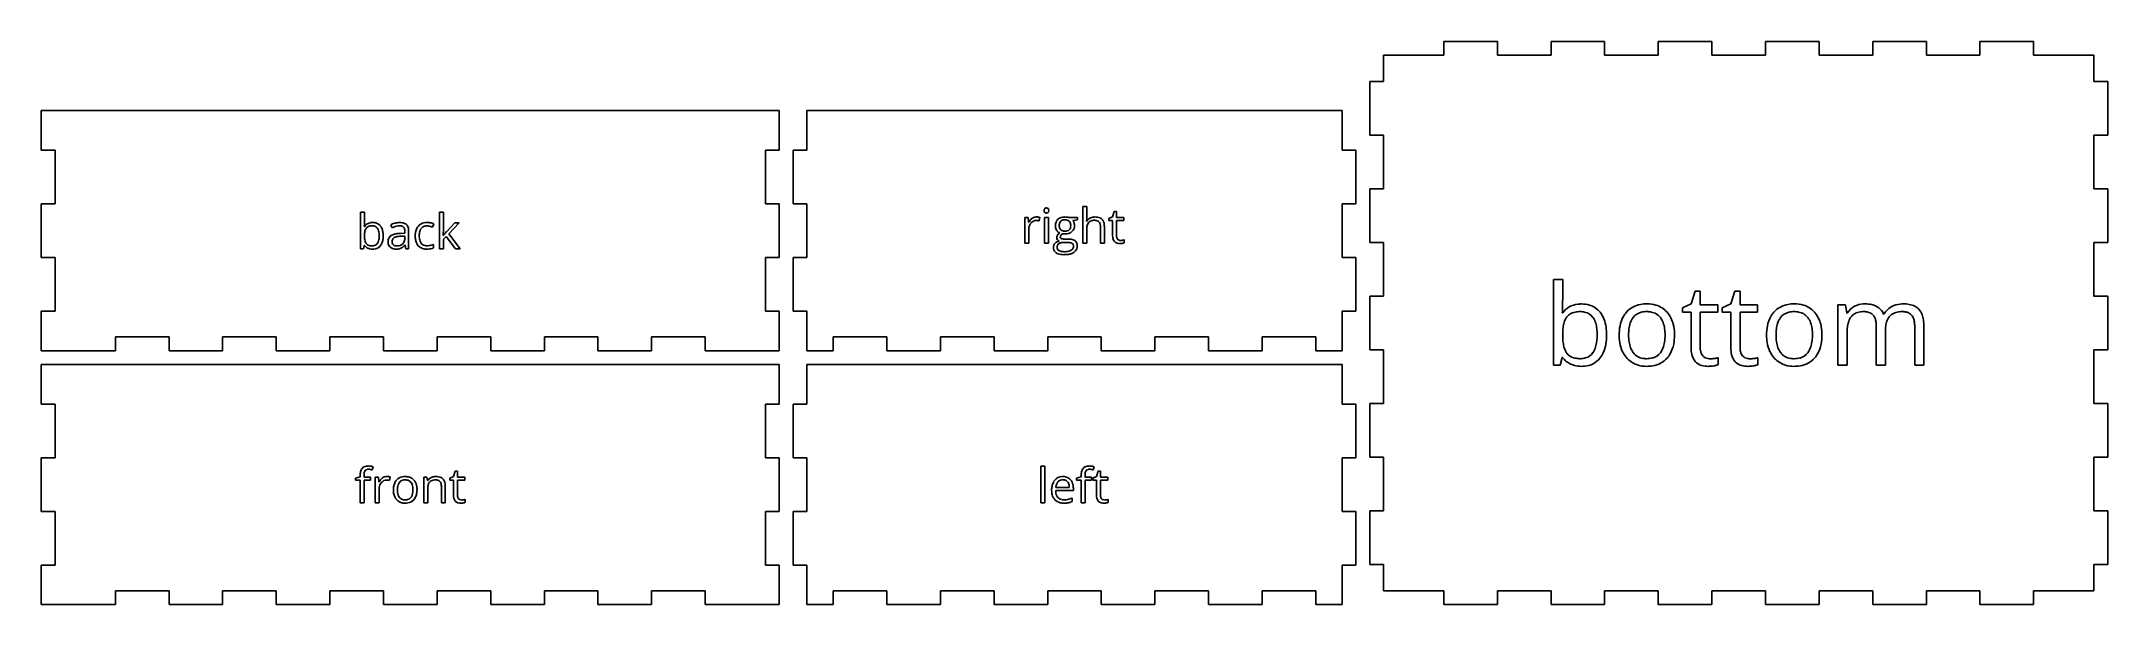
# Model space of a CAD drawing. Header units: millimetres. Extents: x 0 to 448, y 3 to 125.
import ezdxf

# ---------------------------------------------------------------- set-up
doc = ezdxf.new("R2010")
doc.units = ezdxf.units.MM

msp = doc.modelspace()

# ---------------------------------------------------------------- linework, layer by layer
at = {"layer": 'back_labelLayer'}
for p, q in [((69.22, 80.1), (69.22, 88)), ((69.22, 88), (70.06, 88)), ((70.06, 88), (70.06, 86.08)), ((76.06, 84.63), (75.8, 85.28)), ((85.09, 85.48), (84.83, 84.76)), ((86.33, 80.1), (86.33, 88)), ((86.33, 88), (87.16, 88)), ((87.16, 88), (87.16, 83.81)), ((87.83, 83.76), (89.62, 85.67)), ((90.62, 85.67), (88.37, 83.29)), ((89.62, 85.67), (90.62, 85.67)), ((70, 80.82), (69.82, 80.1)), ((70.06, 80.82), (70, 80.82)), ((70.02, 84.92), (70.06, 84.92)), ((77.87, 83.41), (78.82, 83.44)), ((78.8, 82.84), (77.95, 82.8)), ((78.8, 82.33), (78.8, 82.84)), ((78.85, 80.89), (78.81, 80.89)), ((78.82, 83.44), (78.82, 83.78)), ((79.01, 80.1), (78.85, 80.89)), ((79.64, 83.9), (79.64, 80.1)), ((85.01, 81.03), (85.01, 80.29)), ((87.12, 82.95), (87.16, 82.95)), ((87.79, 82.73), (87.16, 82.18)), ((87.16, 82.18), (87.16, 80.1)), ((89.76, 80.1), (87.79, 82.73)), ((88.37, 83.29), (90.78, 80.1)), ((69.82, 80.1), (69.22, 80.1)), ((79.64, 80.1), (79.01, 80.1)), ((87.16, 80.1), (86.33, 80.1)), ((90.78, 80.1), (89.76, 80.1))]:
    msp.add_line(p, q, dxfattribs=at)
for centre, radius, start, end in [((57.38, 85.9), 12.68, 355.7238, 358.1259), ((52.49, 86.07), 17.57, 358.1123, 0.0485), ((71.63, 83.83), 1.92, 95.1835, 145.1109), ((71.8, 82.88), 2.88, 89.8743, 96.8145), ((71.83, 83.18), 2.58, 74.2393, 90.5624), ((72, 83.81), 1.93, 38.5631, 74.067), ((77.65, 81.86), 3.89, 106.3569, 118.335), ((77.81, 81.35), 4.42, 104.5163, 106.549), ((77.69, 81.85), 3.9, 90.0714, 104.6521), ((77.7, 82.2), 3.56, 81.568, 90.3249), ((77.91, 83.54), 2.2, 68.2273, 81.7494), ((78.2, 84.25), 1.43, 47.8683, 68.2934), ((78.24, 84.34), 1.33, 19.2331, 46.6741), ((83.37, 83.55), 2.18, 101.4913, 138.3134), ((83.63, 82.46), 3.31, 89.5892, 102.1788), ((83.65, 81.96), 3.8, 77.7703, 89.9475), ((83.58, 81.57), 4.21, 74.6796, 77.9579), ((83.97, 82.97), 2.75, 70.0946, 74.7386), ((84.34, 83.99), 1.67, 63.5034, 70.1862), ((84.53, 84.38), 1.23, 62.9261, 63.1908), ((59.5, 85.76), 10.56, 355.4719, 355.6526), ((76.56, 82.89), 6.49, 177.6177, 180.0426), ((75.64, 82.87), 5.57, 179.7763, 185.7075), ((71.58, 81.9), 1.87, 215.585, 245.8362), ((74.6, 82.99), 4.54, 171.0667, 177.8457), ((73.44, 82.64), 3.36, 185.5925, 194.2051), ((72.73, 83.3), 2.64, 160.8926, 171.2334), ((72.03, 82.27), 1.91, 193.943, 208.0219), ((71.6, 83.69), 1.44, 143.3382, 161.256), ((71.46, 81.98), 1.27, 208.5537, 217.5606), ((71.33, 83.87), 1.12, 120.1403, 142.4249), ((71.41, 81.97), 1.22, 218.1691, 253.8047), ((71.49, 83.57), 1.47, 100.4469, 119.6701), ((71.64, 82.66), 1.96, 253.1382, 266.8483), ((71.67, 82.68), 2.37, 89.5731, 100.7325), ((71.71, 83.41), 2.71, 266.3777, 270.051), ((71.7, 83.1), 1.95, 78.6781, 90.3749), ((71.73, 82.38), 1.68, 269.3869, 285.8631), ((71.86, 83.8), 1.23, 35.5409, 79.8011), ((71.95, 82), 2, 274.064, 321.4081), ((71.85, 81.93), 1.21, 286.0163, 326.8497), ((71.73, 83.71), 1.4, 32.7032, 35.5245), ((71.25, 82.33), 1.94, 326.7105, 343.6662), ((71.35, 83.49), 1.83, 15.7779, 32.0151), ((70.12, 82.68), 3.11, 343.4171, 353.6369), ((70.14, 83.13), 3.09, 6.1649, 16.0397), ((68.27, 82.92), 4.98, 359.7681, 6.3096), ((68.42, 82.88), 4.83, 353.4935, 0.2206), ((71.57, 83.46), 2.48, 16.4709, 38.4075), ((71.66, 82.24), 2.37, 321.3161, 335.5436), ((70.9, 82.57), 3.19, 335.8306, 350.8255), ((70.3, 83.07), 3.81, 5.1338, 16.7973), ((69.18, 82.86), 4.94, 350.6563, 0.338), ((68.71, 82.9), 5.41, 359.8779, 5.4094), ((76.63, 81.7), 1.46, 115.4905, 182.3568), ((77.3, 81.62), 2.12, 179.5457, 192.6949), ((76.58, 81.45), 1.39, 192.0828, 227.4521), ((77.36, 80.36), 2.98, 101.3568, 117.0799), ((78.53, 79.56), 5.65, 112.2122, 115.9641), ((77.39, 81.63), 1.33, 171.2123, 180.2059), ((77.26, 81.62), 1.2, 179.5266, 192.7787), ((76.97, 81.72), 0.899, 120.9734, 172.418), ((76.86, 81.52), 0.785, 192.3265, 222.058), ((76.83, 81.5), 0.751, 222.5807, 229.2545), ((76.93, 81.63), 0.918, 229.7837, 254.2724), ((77.98, 80.96), 4.14, 103.6227, 112.432), ((77.18, 81.39), 1.29, 113.5886, 121.6805), ((77.5, 80.64), 2.1, 102.7995, 113.2433), ((77.07, 82.09), 1.39, 253.9397, 266.4533), ((77.95, 77.62), 5.79, 92.4696, 101.7065), ((77.11, 82.59), 1.9, 266.0783, 270.059), ((77.66, 82.32), 2.74, 90.4485, 103.7666), ((77.87, 79.03), 3.76, 96.3546, 102.9953), ((77.13, 83.02), 2.32, 269.5792, 282.0414), ((78.15, 76.62), 6.19, 91.8564, 96.4478), ((77.3, 82.26), 1.55, 281.7121, 306.4594), ((77.64, 82.98), 2.08, 83.6507, 90.1754), ((78.12, 75.18), 8.23, 91.7165, 92.9096), ((77.73, 83.68), 1.38, 70.5717, 83.9928), ((77.91, 84.17), 0.856, 42.7296, 71.038), ((77.37, 82.14), 1.41, 306.9882, 313.856), ((77.36, 82.14), 1.41, 314.1892, 347.427), ((76.06, 83.06), 3.49, 314.7445, 321.7072), ((77.83, 84.13), 0.941, 20.4094, 41.4479), ((77.31, 83.93), 1.5, 7.8272, 20.6042), ((76.66, 82.32), 2.14, 346.9178, 0.2825), ((76.4, 83.79), 2.42, 359.6934, 8.0036), ((76.13, 82.33), 2.67, 359.8171, 0.0001), ((77.47, 84.06), 2.16, 6.3379, 19.6816), ((76.32, 83.91), 3.32, 359.8027, 6.6584), ((85.72, 82.88), 4.65, 169.8978, 180.3689), ((86.16, 82.84), 5.1, 179.9388, 183.9815), ((84.79, 82.72), 3.72, 183.5914, 196.354), ((84.1, 83.18), 3, 153.0875, 170.1051), ((83.57, 82.35), 2.44, 196.0167, 221.1349), ((83.48, 83.47), 2.32, 138.655, 152.6853), ((83.32, 82.17), 2.14, 221.7976, 256.8021), ((86.6, 82.87), 4.66, 174.5309, 180.155), ((86.02, 82.84), 4.08, 179.7041, 188.0744), ((84.78, 83.07), 2.83, 160.1418, 175.1368), ((84.55, 82.62), 2.6, 187.9315, 200.3886), ((83.46, 83.59), 1.41, 114.4266, 161.6633), ((83.76, 82.33), 1.75, 200.4183, 216.6393), ((83.42, 82.09), 1.34, 216.9695, 261.3103), ((83.59, 83.15), 1.87, 88.7194, 112.5668), ((83.57, 82.77), 2.04, 260.1359, 270.2693), ((83.56, 84.26), 3.53, 270.2658, 286.2891), ((83.64, 83.15), 1.87, 87.675, 89.9747), ((83.61, 82.61), 2.42, 81.691, 87.5079), ((83.45, 81.55), 3.48, 77.2999, 81.7346), ((83.25, 80.58), 4.48, 74.7802, 77.4497), ((83.44, 81.28), 3.75, 68.3294, 74.8832), ((83.35, 85.06), 4.36, 286.0461, 292.3654), ((59.76, 84.87), 27.43, 356.033, 356.6443), ((51.41, 85.43), 35.8, 356.0213, 356.0551), ((70.63, 84.23), 16.54, 356.6325, 357.491), ((77.17, 83.94), 9.99, 357.5042, 358.3306), ((81.54, 83.82), 5.62, 358.274, 359.8927), ((91.23, 80.07), 4.99, 142.3233, 144.7076), ((93.89, 78.02), 8.35, 140.4331, 142.3366), ((97.35, 75.17), 12.83, 139.2799, 140.4703), ((101.36, 71.72), 18.11, 138.3417, 139.2878), ((71.72, 82.23), 2.22, 245.9802, 255.5456), ((71.79, 82.56), 2.56, 255.7755, 270.3186), ((71.81, 82.86), 2.86, 269.9226, 275.5481), ((76.62, 81.5), 1.45, 227.769, 237.805), ((76.74, 81.73), 1.71, 238.3273, 258.9184), ((76.92, 82.59), 2.59, 258.672, 270.4047), ((76.95, 83.79), 3.79, 269.9539, 273.1491), ((77.01, 82.87), 2.87, 272.9336, 281.4139), ((77.19, 81.96), 1.94, 281.2979, 293.7314), ((77.33, 81.6), 1.55, 294.3933, 304.7371), ((76.92, 82.19), 2.27, 304.8485, 314.853), ((83.57, 83.15), 3.15, 256.4244, 270.489), ((83.6, 84.62), 4.62, 269.9655, 272.8643), ((83.67, 83.54), 3.54, 272.5981, 282.1878), ((83.92, 82.43), 2.4, 282.0344, 296.9455)]:
    msp.add_arc(centre, radius, start, end, dxfattribs=at)
at = {"layer": 'back_outsideCutPath'}
for p, q in [((0, 110), (0, 101.44)), ((160, 110), (0, 110)), ((160, 101.44), (160, 110)), ((0, 101.44), (3, 101.44)), ((3, 101.44), (3, 89.81)), ((157, 89.81), (157, 101.44)), ((157, 101.44), (160, 101.44)), ((3, 89.81), (0, 89.81)), ((0, 89.81), (0, 78.19)), ((160, 89.81), (157, 89.81)), ((160, 78.19), (160, 89.81)), ((0, 78.19), (3, 78.19)), ((3, 78.19), (3, 66.56)), ((157, 66.56), (157, 78.19)), ((157, 78.19), (160, 78.19)), ((3, 66.56), (0, 66.56)), ((0, 66.56), (0, 58)), ((160, 66.56), (157, 66.56)), ((160, 58), (160, 66.56)), ((16.06, 58), (16.06, 61)), ((16.06, 61), (27.69, 61)), ((27.69, 61), (27.69, 58)), ((39.31, 58), (39.31, 61)), ((39.31, 61), (50.94, 61)), ((50.94, 61), (50.94, 58)), ((62.56, 58), (62.56, 61)), ((62.56, 61), (74.19, 61)), ((74.19, 61), (74.19, 58)), ((85.81, 58), (85.81, 61)), ((85.81, 61), (97.44, 61)), ((97.44, 61), (97.44, 58)), ((109.06, 58), (109.06, 61)), ((109.06, 61), (120.69, 61)), ((120.69, 61), (120.69, 58)), ((132.31, 58), (132.31, 61)), ((132.31, 61), (143.94, 61)), ((143.94, 61), (143.94, 58)), ((0, 58), (16.06, 58)), ((27.69, 58), (39.31, 58)), ((50.94, 58), (62.56, 58)), ((74.19, 58), (85.81, 58)), ((97.44, 58), (109.06, 58)), ((120.69, 58), (132.31, 58)), ((143.94, 58), (155.56, 58)), ((155.56, 58), (160, 58))]:
    msp.add_line(p, q, dxfattribs=at)
at = {"layer": 'bottom_labelLayer'}
for p, q in [((327.86, 54.85), (327.86, 73.39)), ((327.86, 73.39), (329.84, 73.39)), ((329.84, 73.39), (329.84, 68.89)), ((355.82, 67.32), (357.69, 68.15)), ((355.82, 66.37), (355.82, 67.32)), ((357.69, 68.15), (358.53, 70.93)), ((358.53, 70.93), (359.67, 70.93)), ((359.67, 70.93), (359.67, 67.91)), ((359.67, 67.91), (363.46, 67.91)), ((363.46, 67.91), (363.46, 66.37)), ((364.44, 67.32), (366.31, 68.15)), ((364.44, 66.37), (364.44, 67.32)), ((366.31, 68.15), (367.14, 70.93)), ((367.14, 70.93), (368.29, 70.93)), ((368.29, 70.93), (368.29, 67.91)), ((368.29, 67.91), (372.07, 67.91)), ((372.07, 67.91), (372.07, 66.37)), ((389.52, 54.85), (389.52, 67.91)), ((389.52, 67.91), (391.13, 67.91)), ((391.13, 67.91), (391.45, 66.12)), ((329.74, 66.17), (329.84, 66.17)), ((357.69, 66.37), (355.82, 66.37)), ((357.69, 58.6), (357.69, 66.37)), ((363.46, 66.37), (359.67, 66.37)), ((359.67, 66.37), (359.67, 58.69)), ((366.31, 66.37), (364.44, 66.37)), ((366.31, 58.6), (366.31, 66.37)), ((372.07, 66.37), (368.29, 66.37)), ((368.29, 66.37), (368.29, 58.69)), ((391.45, 66.12), (391.54, 66.12)), ((397.83, 54.85), (397.83, 63.35)), ((399.41, 65.93), (399.5, 65.93)), ((406.16, 54.85), (406.16, 63.35)), ((408.14, 63.37), (408.14, 54.85)), ((391.49, 61.7), (391.49, 54.85)), ((399.81, 62.14), (399.81, 54.85)), ((329.28, 54.85), (327.86, 54.85)), ((329.7, 56.53), (329.28, 54.85)), ((329.84, 56.53), (329.7, 56.53)), ((363.56, 56.48), (363.56, 54.97)), ((372.17, 56.48), (372.17, 54.97)), ((391.49, 54.85), (389.52, 54.85)), ((399.81, 54.85), (397.83, 54.85)), ((408.14, 54.85), (406.16, 54.85))]:
    msp.add_line(p, q, dxfattribs=at)
for centre, radius, start, end in [((300.08, 68.46), 29.75, 355.7239, 358.1259), ((288.6, 68.85), 41.23, 358.1123, 0.0484), ((333.53, 63.6), 4.5, 95.1835, 145.1109), ((333.92, 61.37), 6.75, 89.8743, 96.8145), ((334, 62.08), 6.04, 74.2393, 90.5624), ((334.4, 63.54), 4.52, 38.5631, 74.067), ((347.57, 62.86), 5.23, 99.1759, 137.9833), ((348.08, 60.47), 7.68, 89.7326, 100.076), ((348.18, 61.5), 6.65, 73.5223, 90.5692), ((348.57, 62.92), 5.18, 41.1446, 73.2134), ((379.54, 62.86), 5.23, 99.1759, 137.9833), ((380.04, 60.47), 7.68, 89.7326, 100.076), ((380.15, 61.5), 6.65, 73.5223, 90.5692), ((380.54, 62.92), 5.18, 41.1446, 73.2134), ((394.89, 64.15), 3.89, 117.121, 149.5424), ((395.29, 63.45), 4.7, 93.8343, 117.5072), ((395.4, 62.48), 5.67, 89.9662, 94.2831), ((395.46, 61.67), 6.48, 77.5572, 90.5513), ((396.07, 64.26), 3.82, 52.7027, 78.0054), ((396.28, 64.65), 3.38, 22.2098, 51.4971), ((403.08, 63.88), 4.13, 119.4042, 150.1829), ((403.54, 63.18), 4.96, 118.2582, 120.0631), ((403.54, 63.13), 5.01, 95.8635, 117.9693), ((403.71, 61.9), 6.24, 89.9197, 96.2618), ((403.76, 61.27), 6.87, 79.9361, 90.3804), ((404.22, 63.75), 4.35, 62.9723, 80.1665), ((404.7, 64.74), 3.26, 44.229, 62.6229), ((305.1, 68.12), 24.73, 355.4717, 355.6527), ((340.49, 61.64), 10.65, 171.0668, 177.8457), ((336.09, 62.35), 6.19, 160.8926, 171.2334), ((333.45, 63.28), 3.39, 143.3383, 161.256), ((332.82, 63.7), 2.63, 120.1403, 142.4249), ((333.2, 62.99), 3.44, 100.4469, 119.6701), ((333.61, 60.91), 5.56, 89.5731, 100.7324), ((333.68, 61.89), 4.57, 78.6781, 90.3749), ((334.07, 63.54), 2.88, 35.5408, 79.8011), ((333.75, 63.31), 3.28, 32.7035, 35.5241), ((332.86, 62.8), 4.3, 15.7779, 32.0151), ((330.03, 61.97), 7.25, 6.1649, 16.0396), ((325.62, 61.46), 11.68, 359.7681, 6.3095), ((333.37, 62.74), 5.83, 16.4709, 38.4075), ((330.4, 61.82), 8.93, 5.1338, 16.7973), ((352.36, 61.46), 10.27, 169.2443, 180.3881), ((348.87, 62.15), 6.71, 150.7111, 169.4696), ((347.76, 62.72), 5.46, 138.1759, 150.2287), ((350.81, 61.92), 6.64, 162.0653, 173.1675), ((348.39, 62.73), 4.09, 142.9026, 162.375), ((347.62, 63.27), 3.15, 103.4685, 142.3119), ((348.01, 61.76), 4.71, 89.4806, 103.8805), ((348.08, 61.48), 4.99, 79.3454, 90.3175), ((348.46, 63.17), 3.25, 37.9578, 80.4006), ((347.79, 62.7), 4.07, 20.0257, 37.4351), ((345.78, 61.96), 6.22, 7.744, 20.069), ((342.17, 61.44), 9.87, 359.7076, 7.8973), ((347.83, 62.28), 6.16, 13.5014, 41.0703), ((344.95, 61.53), 9.13, 1.1277, 13.88), ((384.32, 61.46), 10.27, 169.2443, 180.3881), ((380.83, 62.15), 6.71, 150.7111, 169.4696), ((379.72, 62.72), 5.46, 138.1759, 150.2287), ((382.77, 61.92), 6.64, 162.0653, 173.1675), ((380.35, 62.73), 4.09, 142.9026, 162.375), ((379.58, 63.27), 3.15, 103.4685, 142.3119), ((379.98, 61.76), 4.71, 89.4806, 103.8805), ((380.05, 61.48), 4.99, 79.3454, 90.3175), ((380.43, 63.17), 3.25, 37.9578, 80.4006), ((379.76, 62.7), 4.07, 20.0257, 37.4351), ((377.75, 61.96), 6.22, 7.744, 20.069), ((374.13, 61.44), 9.87, 359.7076, 7.8973), ((379.79, 62.28), 6.16, 13.5014, 41.0703), ((376.92, 61.53), 9.13, 1.1277, 13.88), ((401.44, 61.88), 9.94, 171.3042, 178.3502), ((397.43, 62.51), 5.88, 161.0235, 171.4469), ((395.01, 63.36), 3.32, 143.077, 161.3914), ((394.41, 63.77), 2.59, 123.7021, 142.3022), ((394.67, 63.32), 3.11, 101.1546, 123.0656), ((395.04, 61.55), 4.91, 89.5573, 101.4832), ((395.09, 61.84), 4.63, 85.5238, 90.0794), ((395.22, 63.18), 3.28, 72.3601, 85.9562), ((395.6, 64.32), 2.07, 41.0611, 72.8994), ((395.34, 64.15), 2.39, 20.7071, 40.0217), ((394.15, 63.69), 3.66, 7.9865, 20.7949), ((392, 63.38), 5.83, 359.6948, 8.1471), ((408.51, 62.19), 8.7, 172.3777, 180.183), ((405.21, 62.65), 5.36, 160.8732, 172.5273), ((403.23, 63.35), 3.27, 140.9765, 161.1699), ((402.71, 63.73), 2.62, 122.3597, 140.2884), ((403, 63.21), 3.21, 101.0032, 121.784), ((403.38, 61.38), 5.09, 89.5621, 101.2962), ((403.43, 61.88), 4.59, 85.8144, 90.0686), ((403.55, 63.18), 3.28, 72.6396, 86.2568), ((403.92, 64.32), 2.08, 41.0408, 73.1793), ((403.66, 64.15), 2.39, 20.7071, 40.0217), ((402.48, 63.69), 3.66, 7.9865, 20.7949), ((400.33, 63.38), 5.83, 359.6948, 8.1471), ((404.56, 64.67), 3.41, 19.5612, 43.3161), ((402.49, 63.9), 5.62, 7.5042, 19.9645), ((399.07, 63.41), 9.07, 359.7107, 7.6907), ((345.08, 61.4), 15.24, 177.6177, 180.0425), ((342.92, 61.34), 13.08, 179.7763, 185.7075), ((337.76, 60.81), 7.89, 185.5925, 194.2051), ((334.46, 59.95), 4.48, 193.943, 208.0218), ((332.62, 60.09), 4.54, 326.7105, 343.6662), ((329.97, 60.9), 7.31, 343.4171, 353.6369), ((325.98, 61.37), 11.33, 353.4935, 0.2205), ((331.81, 60.64), 7.5, 335.8306, 350.8255), ((327.76, 61.32), 11.6, 350.6563, 0.338), ((326.66, 61.42), 12.69, 359.8779, 5.4094), ((351.98, 61.35), 9.89, 179.7745, 189.0933), ((349.44, 60.92), 7.32, 188.9102, 205.3171), ((354.59, 61.44), 10.45, 173.0086, 180.2464), ((354.15, 61.34), 10.02, 179.706, 187.9161), ((350.48, 60.81), 6.3, 187.7639, 200.0977), ((348.45, 60.07), 4.15, 200.0846, 216.9132), ((347.64, 60.13), 4.25, 323.0089, 342.639), ((345.21, 60.92), 6.8, 342.3616, 353.7538), ((341.62, 61.35), 10.42, 353.5363, 0.2014), ((347.31, 60.64), 6.71, 330.2507, 349.4117), ((343.87, 61.32), 10.22, 349.1762, 0.3863), ((342.48, 61.39), 11.61, 359.9919, 1.542), ((363.91, 58.53), 6.22, 179.3551, 192.8478), ((363.65, 58.66), 3.98, 179.6417, 189.7506), ((372.52, 58.53), 6.22, 179.3551, 192.8478), ((372.27, 58.66), 3.98, 179.6417, 189.7506), ((383.95, 61.35), 9.89, 179.7745, 189.0933), ((381.4, 60.92), 7.32, 188.9102, 205.3171), ((386.55, 61.44), 10.45, 173.0086, 180.2464), ((386.12, 61.34), 10.02, 179.706, 187.9161), ((382.44, 60.81), 6.3, 187.7639, 200.0977), ((380.42, 60.07), 4.15, 200.0846, 216.9132), ((379.6, 60.13), 4.25, 323.0089, 342.639), ((377.17, 60.92), 6.8, 342.3616, 353.7538), ((373.58, 61.35), 10.42, 353.5363, 0.2014), ((379.27, 60.64), 6.71, 330.2507, 349.4117), ((375.83, 61.32), 10.22, 349.1762, 0.3863), ((374.44, 61.39), 11.61, 359.9919, 1.542), ((405.26, 61.71), 13.77, 178.0976, 180.0253), ((410.76, 62.14), 10.95, 179.8944, 180.0006), ((333.4, 59.08), 4.38, 215.585, 245.8362), ((333.12, 59.27), 2.98, 208.5537, 217.5605), ((333.01, 59.23), 2.87, 218.169, 253.8047), ((333.73, 59.85), 5.22, 245.9801, 255.5456), ((333.54, 60.87), 4.59, 253.1382, 266.8483), ((333.9, 60.61), 6, 255.7756, 270.3185), ((333.69, 62.63), 6.36, 266.3776, 270.0511), ((333.74, 60.21), 3.94, 269.3869, 285.8631), ((333.95, 61.32), 6.71, 269.9226, 275.5482), ((334.26, 59.31), 4.68, 274.064, 321.4081), ((334.03, 59.15), 2.84, 286.0163, 326.8497), ((333.58, 59.87), 5.56, 321.3161, 335.5436), ((348.69, 60.61), 6.5, 205.656, 208.4462), ((347.71, 60.01), 5.35, 207.7947, 238.6758), ((347.77, 60.15), 5.51, 238.8115, 253.2428), ((347.72, 59.54), 3.24, 217.301, 261.7099), ((347.99, 60.96), 6.35, 253.5437, 270.4182), ((348.06, 61.18), 4.91, 260.5033, 270.2477), ((348.07, 62.29), 7.68, 269.7503, 279.8033), ((348.12, 60.86), 4.59, 269.4482, 284.7256), ((348.49, 59.51), 3.2, 284.5662, 322.6334), ((348.56, 59.93), 5.27, 278.8959, 317.9979), ((348.37, 60.09), 5.52, 318.144, 329.7566), ((360.79, 57.69), 2.99, 190.3818, 253.8772), ((362.25, 58.41), 2.55, 189.5479, 205.7874), ((361.67, 58.14), 1.92, 206.1295, 221.4084), ((361.4, 59.78), 5.17, 253.7848, 270.8853), ((361.61, 58.1), 1.84, 221.5949, 262.3505), ((361.76, 58.89), 2.64, 261.3266, 270.1913), ((361.48, 59.68), 5.07, 270.003, 270.7607), ((361.45, 60.78), 6.16, 270.8932, 275.5484), ((361.78, 62.74), 6.5, 269.8804, 278.3028), ((361.22, 63.17), 8.57, 275.526, 279.2939), ((361.43, 62.01), 7.4, 279.1863, 280.1144), ((361.84, 62.24), 5.99, 278.4156, 279.0079), ((361.76, 60.22), 5.57, 280.007, 283.3735), ((361.12, 66.89), 10.7, 278.9589, 280.5105), ((362.26, 58.15), 3.44, 283.307, 288.1198), ((361.81, 63.16), 6.91, 280.4847, 282.6268), ((362.42, 60.46), 4.13, 282.5876, 285.5795), ((362.72, 56.73), 1.95, 287.9888, 295.3048), ((362.72, 59.33), 2.97, 285.7241, 286.2563), ((369.41, 57.69), 2.99, 190.3818, 253.8772), ((370.86, 58.41), 2.55, 189.5479, 205.7874), ((370.28, 58.14), 1.92, 206.1295, 221.4084), ((370.02, 59.78), 5.17, 253.7848, 270.8853), ((370.22, 58.1), 1.84, 221.5949, 262.3505), ((370.37, 58.89), 2.64, 261.3266, 270.1913), ((370.1, 59.68), 5.07, 270.003, 270.7607), ((370.07, 60.78), 6.16, 270.8932, 275.5484), ((370.4, 62.74), 6.5, 269.8804, 278.3028), ((369.84, 63.17), 8.57, 275.526, 279.2939), ((370.04, 62.01), 7.4, 279.1863, 280.1144), ((370.46, 62.24), 5.99, 278.4156, 279.0079), ((370.37, 60.22), 5.57, 280.007, 283.3735), ((369.73, 66.89), 10.7, 278.9589, 280.5105), ((370.87, 58.15), 3.44, 283.307, 288.1198), ((370.42, 63.16), 6.91, 280.4847, 282.6268), ((371.03, 60.46), 4.13, 282.5876, 285.5795), ((371.34, 56.73), 1.95, 287.9888, 295.3048), ((371.34, 59.33), 2.97, 285.7241, 286.2563), ((380.65, 60.61), 6.5, 205.656, 208.4462), ((379.67, 60.01), 5.35, 207.7947, 238.6758), ((379.74, 60.15), 5.51, 238.8115, 253.2428), ((379.68, 59.54), 3.24, 217.301, 261.7099), ((379.95, 60.96), 6.35, 253.5437, 270.4182), ((380.02, 61.18), 4.91, 260.5033, 270.2477), ((380.03, 62.29), 7.68, 269.7503, 279.8033), ((380.09, 60.86), 4.59, 269.4482, 284.7256), ((380.45, 59.51), 3.2, 284.5662, 322.6334), ((380.52, 59.93), 5.27, 278.8959, 317.9979), ((380.33, 60.09), 5.52, 318.144, 329.7566)]:
    msp.add_arc(centre, radius, start, end, dxfattribs=at)
at = {"layer": 'bottom_outsideCutPath'}
for p, q in [((291, 122), (291, 116.31)), ((292.44, 122), (291, 122)), ((304.06, 122), (292.44, 122)), ((315.69, 125), (304.06, 125)), ((304.06, 125), (304.06, 122)), ((315.69, 122), (315.69, 125)), ((327.31, 122), (315.69, 122)), ((338.94, 125), (327.31, 125)), ((327.31, 125), (327.31, 122)), ((338.94, 122), (338.94, 125)), ((350.56, 122), (338.94, 122)), ((362.19, 125), (350.56, 125)), ((350.56, 125), (350.56, 122)), ((362.19, 122), (362.19, 125)), ((373.81, 122), (362.19, 122)), ((385.44, 125), (373.81, 125)), ((373.81, 125), (373.81, 122)), ((385.44, 122), (385.44, 125)), ((397.06, 122), (385.44, 122)), ((408.69, 125), (397.06, 125)), ((397.06, 125), (397.06, 122)), ((408.69, 122), (408.69, 125)), ((420.31, 122), (408.69, 122)), ((431.94, 125), (420.31, 125)), ((420.31, 125), (420.31, 122)), ((431.94, 122), (431.94, 125)), ((445, 122), (431.94, 122)), ((445, 116.31), (445, 122)), ((291, 116.31), (288, 116.31)), ((288, 116.31), (288, 104.69)), ((448, 116.31), (445, 116.31)), ((448, 104.69), (448, 116.31)), ((288, 104.69), (291, 104.69)), ((291, 104.69), (291, 93.06)), ((445, 93.06), (445, 104.69)), ((445, 104.69), (448, 104.69)), ((291, 93.06), (288, 93.06)), ((288, 93.06), (288, 81.44)), ((448, 93.06), (445, 93.06)), ((448, 81.44), (448, 93.06)), ((288, 81.44), (291, 81.44)), ((291, 81.44), (291, 69.81)), ((445, 69.81), (445, 81.44)), ((445, 81.44), (448, 81.44)), ((291, 69.81), (288, 69.81)), ((288, 69.81), (288, 58.19)), ((448, 69.81), (445, 69.81)), ((448, 58.19), (448, 69.81)), ((288, 58.19), (291, 58.19)), ((291, 58.19), (291, 46.56)), ((445, 46.56), (445, 58.19)), ((445, 58.19), (448, 58.19)), ((291, 46.56), (288, 46.56)), ((288, 46.56), (288, 34.94)), ((448, 46.56), (445, 46.56)), ((448, 34.94), (448, 46.56)), ((288, 34.94), (291, 34.94)), ((291, 34.94), (291, 23.31)), ((445, 23.31), (445, 34.94)), ((445, 34.94), (448, 34.94)), ((291, 23.31), (288, 23.31)), ((288, 23.31), (288, 11.69)), ((448, 23.31), (445, 23.31)), ((448, 11.69), (448, 23.31)), ((288, 11.69), (291, 11.69)), ((291, 11.69), (291, 6)), ((445, 6), (445, 11.69)), ((445, 11.69), (448, 11.69)), ((291, 6), (304.06, 6)), ((304.06, 6), (304.06, 3)), ((315.69, 3), (315.69, 6)), ((315.69, 6), (327.31, 6)), ((327.31, 6), (327.31, 3)), ((338.94, 3), (338.94, 6)), ((338.94, 6), (350.56, 6)), ((350.56, 6), (350.56, 3)), ((362.19, 3), (362.19, 6)), ((362.19, 6), (373.81, 6)), ((373.81, 6), (373.81, 3)), ((385.44, 3), (385.44, 6)), ((385.44, 6), (397.06, 6)), ((397.06, 6), (397.06, 3)), ((408.69, 3), (408.69, 6)), ((408.69, 6), (420.31, 6)), ((420.31, 6), (420.31, 3)), ((431.94, 3), (431.94, 6)), ((431.94, 6), (443.56, 6)), ((443.56, 6), (445, 6)), ((304.06, 3), (315.69, 3)), ((327.31, 3), (338.94, 3)), ((350.56, 3), (362.19, 3)), ((373.81, 3), (385.44, 3)), ((397.06, 3), (408.69, 3)), ((420.31, 3), (431.94, 3))]:
    msp.add_line(p, q, dxfattribs=at)
at = {"layer": 'front_labelLayer'}
for p, q in [((71.95, 32.85), (71.74, 32.18)), ((89.37, 30.74), (89.73, 31.93)), ((89.73, 31.93), (90.21, 31.93)), ((90.21, 31.93), (90.21, 30.64)), ((68.13, 30.36), (69.13, 30.67)), ((68.13, 29.98), (68.13, 30.36)), ((69.13, 29.98), (68.13, 29.98)), ((69.13, 30.67), (69.13, 30.98)), ((69.13, 25.07), (69.13, 29.98)), ((69.97, 31), (69.97, 30.64)), ((69.97, 30.64), (71.38, 30.64)), ((71.38, 29.98), (69.97, 29.98)), ((69.97, 29.98), (69.97, 25.07)), ((71.38, 30.64), (71.38, 29.98)), ((72.4, 25.07), (72.4, 30.64)), ((72.4, 30.64), (73.1, 30.64)), ((73.1, 30.64), (73.19, 29.61)), ((73.19, 29.61), (73.23, 29.61)), ((73.24, 28.06), (73.24, 25.07)), ((75.6, 30.68), (75.49, 29.9)), ((82.93, 25.07), (82.93, 30.64)), ((82.93, 30.64), (83.61, 30.64)), ((83.61, 30.64), (83.75, 29.88)), ((83.75, 29.88), (83.79, 29.88)), ((83.77, 27.99), (83.77, 25.07)), ((86.74, 25.07), (86.74, 28.67)), ((87.58, 28.7), (87.58, 25.07)), ((88.57, 30.39), (89.37, 30.74)), ((88.57, 29.98), (88.57, 30.39)), ((89.37, 29.98), (88.57, 29.98)), ((89.37, 26.67), (89.37, 29.98)), ((90.21, 30.64), (91.83, 30.64)), ((91.83, 29.98), (90.21, 29.98)), ((90.21, 29.98), (90.21, 26.71)), ((91.83, 30.64), (91.83, 29.98)), ((69.97, 25.07), (69.13, 25.07)), ((73.24, 25.07), (72.4, 25.07)), ((83.77, 25.07), (82.93, 25.07)), ((87.58, 25.07), (86.74, 25.07)), ((91.87, 25.77), (91.87, 25.12))]:
    msp.add_line(p, q, dxfattribs=at)
for centre, radius, start, end in [((72.54, 31.02), 3.42, 167.5776, 180.6587), ((70.93, 31.39), 1.77, 141.7434, 168.2322), ((70.67, 31.53), 1.48, 98.2552, 139.6203), ((72.86, 31.05), 2.89, 171.6528, 178.4383), ((71.7, 31.22), 1.72, 161.8437, 171.7847), ((71, 31.46), 0.975, 145.0689, 162.1801), ((70.79, 31.59), 0.73, 102.7677, 144.338), ((70.9, 30.47), 2.56, 89.6697, 99.9314), ((70.89, 31.2), 1.14, 89.4859, 103.4197), ((70.9, 30.52), 1.81, 83.0761, 89.7926), ((70.9, 30.32), 2.71, 81.5641, 89.7018), ((70.79, 29.63), 2.71, 76.5184, 83.0217), ((70.71, 28.98), 4.06, 75.974, 81.6565), ((70.47, 28.28), 4.09, 71.9613, 76.5918), ((70.39, 27.63), 5.46, 73.2964, 76.0946), ((73.95, 31), 3.98, 178.1974, 180.0231), ((75.71, 28.21), 2.85, 139.4139, 150.6033), ((75.8, 28.06), 2.56, 173.6908, 180.0882), ((75.18, 28.16), 1.92, 138.9576, 174.5422), ((75.2, 28.65), 2.17, 124.2321, 139.4161), ((75.23, 28.11), 2, 135.621, 138.8376), ((74.87, 28.51), 1.46, 89.6335, 137.0881), ((74.93, 29.06), 1.68, 89.6797, 124.4406), ((74.88, 28), 1.98, 87.3435, 89.9661), ((74.95, 26.87), 3.87, 84.9923, 90.1281), ((74.84, 27.39), 2.59, 81.5885, 87.1916), ((74.68, 26.27), 3.72, 77.4454, 81.636), ((75.04, 27.91), 2.82, 78.4892, 85.0266), ((80.71, 27.89), 4.38, 169.2443, 180.3881), ((80.55, 27.84), 4.22, 179.7745, 189.0933), ((79.47, 27.66), 3.12, 188.9103, 205.3171), ((79.23, 28.18), 2.86, 150.7111, 169.4696), ((78.75, 28.43), 2.33, 138.1759, 150.2288), ((78.67, 28.49), 2.23, 99.1759, 137.9833), ((81.66, 27.88), 4.45, 173.0086, 180.2464), ((81.48, 27.84), 4.27, 179.706, 187.9161), ((80.05, 28.08), 2.83, 162.0653, 173.1675), ((79.91, 27.61), 2.69, 187.7639, 200.0977), ((79.02, 28.43), 1.74, 142.9026, 162.375), ((78.69, 28.66), 1.34, 103.4685, 142.3119), ((78.89, 27.47), 3.27, 89.7327, 100.076), ((78.86, 28.02), 2.01, 89.4806, 103.8805), ((78.89, 27.9), 2.13, 79.3454, 90.3175), ((78.93, 27.91), 2.83, 73.5223, 90.5692), ((79.05, 28.62), 1.39, 37.9578, 80.4006), ((79.1, 28.51), 2.21, 41.1446, 73.2134), ((78.77, 28.42), 1.74, 20.0257, 37.435), ((77.91, 28.1), 2.65, 7.744, 20.069), ((77.67, 27.66), 2.9, 342.3616, 353.7538), ((76.37, 27.88), 4.21, 359.7075, 7.8973), ((76.14, 27.84), 4.44, 353.5363, 0.2014), ((78.78, 28.24), 2.62, 13.5014, 41.0703), ((78.56, 27.54), 2.86, 330.2507, 349.4117), ((77.56, 27.92), 3.89, 1.1277, 13.88), ((77.1, 27.83), 4.35, 349.1762, 0.3863), ((76.5, 27.86), 4.95, 359.9918, 1.542), ((87.75, 28.06), 3.98, 171.1766, 178.3217), ((89.17, 27.99), 5.4, 178.0811, 180.0237), ((85.23, 28.96), 1.71, 116.9443, 147.6526), ((86.19, 28.31), 2.4, 159.9534, 171.3801), ((85.23, 28.67), 1.38, 140.1519, 160.3146), ((85.08, 28.77), 1.19, 118.544, 139.1927), ((85.41, 28.67), 2.05, 115.8074, 117.6068), ((85.26, 28.42), 1.59, 100.1176, 118.1603), ((85.5, 28.45), 2.28, 94.3226, 115.5455), ((85.44, 27.47), 2.55, 89.5933, 100.3718), ((85.56, 27.98), 2.76, 89.9579, 94.7109), ((85.46, 27.79), 2.23, 84.0198, 90.1511), ((85.58, 27.41), 3.33, 80.5585, 90.3538), ((85.55, 28.51), 1.51, 71.0828, 84.3691), ((85.74, 29.04), 0.95, 43.3791, 71.5386), ((85.79, 28.62), 2.11, 65.1094, 80.7638), ((85.69, 29.01), 1, 22.7024, 42.342), ((85.24, 28.83), 1.49, 8.4932, 22.658), ((86.03, 29.15), 1.51, 46.5585, 64.8782), ((84.35, 28.69), 2.38, 359.6714, 8.6877), ((86.05, 29.21), 1.46, 19.3849, 45.5997), ((85.2, 28.89), 2.36, 6.9633, 19.8363), ((83.9, 28.72), 3.68, 359.7632, 7.2115), ((79.15, 27.53), 2.77, 205.6561, 208.446), ((78.73, 27.27), 2.28, 207.7947, 238.6758), ((79.05, 27.3), 1.77, 200.0846, 216.9132), ((78.76, 27.33), 2.35, 238.8116, 253.2428), ((78.74, 27.07), 1.38, 217.301, 261.7099), ((78.85, 27.68), 2.71, 253.5437, 270.4182), ((78.88, 27.77), 2.09, 260.5033, 270.2477), ((78.88, 28.24), 3.27, 269.7503, 279.8033), ((78.91, 27.63), 1.96, 269.4482, 284.7256), ((79.06, 27.06), 1.36, 284.5662, 322.6334), ((79.09, 27.24), 2.25, 278.8959, 317.9979), ((78.7, 27.32), 1.81, 323.0089, 342.6391), ((79.01, 27.3), 2.35, 318.144, 329.7566), ((92.02, 26.64), 2.65, 179.3551, 192.8477), ((90.69, 26.28), 1.27, 190.3818, 253.8772), ((91.91, 26.7), 1.7, 179.6417, 189.7506), ((91.31, 26.59), 1.09, 189.548, 205.7873), ((91.07, 26.48), 0.818, 206.1294, 221.4085), ((90.95, 27.17), 2.2, 253.7848, 270.8852), ((91.04, 26.46), 0.783, 221.5949, 262.3505), ((91.1, 26.79), 1.13, 261.3267, 270.1914), ((90.99, 27.13), 2.16, 270.0032, 270.7607), ((90.97, 27.6), 2.63, 270.8933, 275.5484), ((91.11, 28.43), 2.77, 269.8803, 278.3028), ((90.88, 28.62), 3.65, 275.5261, 279.2939), ((90.96, 28.13), 3.15, 279.1861, 280.1141), ((91.14, 28.21), 2.55, 278.4148, 279.0085), ((91.1, 27.36), 2.37, 280.007, 283.3735), ((90.83, 30.2), 4.56, 278.959, 280.5105), ((91.32, 26.48), 1.47, 283.3068, 288.1199), ((91.13, 28.62), 2.94, 280.4849, 282.6268), ((91.39, 27.46), 1.76, 282.5878, 285.5794), ((91.52, 25.87), 0.829, 287.9888, 295.3048), ((91.52, 26.98), 1.26, 285.7226, 286.257)]:
    msp.add_arc(centre, radius, start, end, dxfattribs=at)
at = {"layer": 'front_outsideCutPath'}
for p, q in [((0, 55), (0, 46.44)), ((160, 55), (0, 55)), ((160, 46.44), (160, 55)), ((0, 46.44), (3, 46.44)), ((3, 46.44), (3, 34.81)), ((157, 34.81), (157, 46.44)), ((157, 46.44), (160, 46.44)), ((3, 34.81), (0, 34.81)), ((0, 34.81), (0, 23.19)), ((160, 34.81), (157, 34.81)), ((160, 23.19), (160, 34.81)), ((0, 23.19), (3, 23.19)), ((3, 23.19), (3, 11.56)), ((157, 11.56), (157, 23.19)), ((157, 23.19), (160, 23.19)), ((3, 11.56), (0, 11.56)), ((0, 11.56), (0, 3)), ((160, 11.56), (157, 11.56)), ((160, 3), (160, 11.56)), ((16.06, 3), (16.06, 6)), ((16.06, 6), (27.69, 6)), ((27.69, 6), (27.69, 3)), ((39.31, 3), (39.31, 6)), ((39.31, 6), (50.94, 6)), ((50.94, 6), (50.94, 3)), ((62.56, 3), (62.56, 6)), ((62.56, 6), (74.19, 6)), ((74.19, 6), (74.19, 3)), ((85.81, 3), (85.81, 6)), ((85.81, 6), (97.44, 6)), ((97.44, 6), (97.44, 3)), ((109.06, 3), (109.06, 6)), ((109.06, 6), (120.69, 6)), ((120.69, 6), (120.69, 3)), ((132.31, 3), (132.31, 6)), ((132.31, 6), (143.94, 6)), ((143.94, 6), (143.94, 3)), ((0, 3), (16.06, 3)), ((27.69, 3), (39.31, 3)), ((50.94, 3), (62.56, 3)), ((74.19, 3), (85.81, 3)), ((97.44, 3), (109.06, 3)), ((120.69, 3), (132.31, 3)), ((143.94, 3), (155.56, 3)), ((155.56, 3), (160, 3))]:
    msp.add_line(p, q, dxfattribs=at)
at = {"layer": 'left_labelLayer'}
for p, q in [((216.73, 25.07), (216.73, 32.97)), ((216.73, 32.97), (217.57, 32.97)), ((217.57, 32.97), (217.57, 25.07)), ((228.27, 32.85), (228.05, 32.18)), ((228.78, 30.74), (229.13, 31.93)), ((229.13, 31.93), (229.62, 31.93)), ((229.62, 31.93), (229.62, 30.64)), ((223.75, 27.7), (219.92, 27.7)), ((219.94, 28.39), (222.85, 28.39)), ((223.75, 28.24), (223.75, 27.7)), ((224.44, 30.36), (225.44, 30.67)), ((224.44, 29.98), (224.44, 30.36)), ((225.44, 29.98), (224.44, 29.98)), ((225.44, 30.67), (225.44, 30.98)), ((225.44, 25.07), (225.44, 29.98)), ((226.28, 31), (226.28, 30.64)), ((226.28, 30.64), (227.7, 30.64)), ((227.7, 29.98), (226.28, 29.98)), ((226.28, 29.98), (226.28, 25.07)), ((227.7, 30.64), (227.7, 29.98)), ((227.98, 30.39), (228.78, 30.74)), ((227.98, 29.98), (227.98, 30.39)), ((228.78, 29.98), (227.98, 29.98)), ((228.78, 26.67), (228.78, 29.98)), ((229.62, 30.64), (231.23, 30.64)), ((231.23, 29.98), (229.62, 29.98)), ((229.62, 29.98), (229.62, 26.71)), ((231.23, 30.64), (231.23, 29.98)), ((217.57, 25.07), (216.73, 25.07)), ((223.52, 26.08), (223.52, 25.33)), ((226.28, 25.07), (225.44, 25.07)), ((231.27, 25.77), (231.27, 25.12))]:
    msp.add_line(p, q, dxfattribs=at)
for centre, radius, start, end in [((228.86, 31.02), 3.42, 167.5776, 180.6587), ((227.25, 31.39), 1.77, 141.7434, 168.2322), ((226.99, 31.53), 1.48, 98.2552, 139.6203), ((229.17, 31.05), 2.89, 171.6528, 178.4383), ((228.02, 31.22), 1.72, 161.8437, 171.7847), ((227.31, 31.46), 0.975, 145.0689, 162.1801), ((227.1, 31.59), 0.73, 102.7677, 144.338), ((227.22, 30.47), 2.56, 89.6697, 99.9314), ((227.21, 31.2), 1.14, 89.4859, 103.4197), ((227.21, 30.52), 1.81, 83.0761, 89.7926), ((227.22, 30.32), 2.71, 81.5641, 89.7018), ((227.1, 29.63), 2.71, 76.5184, 83.0217), ((227.03, 28.98), 4.06, 75.974, 81.6565), ((226.78, 28.28), 4.09, 71.9613, 76.5918), ((226.7, 27.63), 5.46, 73.2964, 76.0946), ((223.47, 27.84), 4.43, 168.9539, 180.3844), ((223.86, 27.81), 4.82, 179.9887, 181.7992), ((222.78, 27.75), 3.73, 181.3575, 194.492), ((222.03, 28.13), 2.95, 149.4071, 169.1854), ((221.62, 28.35), 2.5, 140.1056, 148.9068), ((221.38, 28.57), 2.16, 92.4763, 140.5386), ((223.3, 27.77), 3.38, 181.1447, 190.8007), ((223.11, 28.1), 3.18, 172.1546, 174.7615), ((222.39, 28.21), 2.45, 160.3354, 172.5315), ((222.11, 27.53), 2.17, 190.6006, 206.0275), ((221.65, 28.48), 1.67, 138.0995, 160.5866), ((221.36, 28.74), 1.28, 106.4657, 137.9176), ((221.46, 28.37), 1.66, 89.4423, 106.209), ((221.49, 27.76), 2.98, 89.9638, 93.9177), ((221.49, 28.3), 1.73, 79.6469, 90.291), ((221.51, 28.17), 2.57, 74.2126, 90.545), ((221.61, 28.87), 1.15, 40.0823, 80.6243), ((221.67, 28.76), 1.95, 41.2065, 74.0233), ((221.49, 28.78), 1.3, 23.4822, 39.7072), ((221, 28.57), 1.83, 8.7342, 23.2772), ((219.98, 28.4), 2.87, 359.6745, 8.9225), ((221.37, 28.5), 2.36, 11.5994, 41.1496), ((220.32, 28.26), 3.43, 359.6148, 12.0337), ((230.26, 31), 3.98, 178.1974, 180.0231), ((221.57, 27.42), 2.48, 194.0877, 223.0538), ((221.44, 27.32), 2.32, 223.5466, 256.1957), ((221.58, 27.29), 1.58, 206.2951, 222.5558), ((221.53, 27.26), 1.53, 223.0645, 258.1401), ((221.68, 28.25), 3.28, 256.0088, 270.4848), ((221.72, 28.03), 2.32, 257.5312, 270.4319), ((221.71, 31.84), 6.87, 269.9669, 271.9931), ((221.72, 30.16), 4.45, 270.1984, 292.209), ((221.78, 30.18), 5.21, 271.9119, 275.9727), ((221.95, 28.52), 3.54, 275.9055, 281.6604), ((221.87, 28.84), 3.87, 281.9936, 287.8851), ((221.5, 29.97), 5.06, 287.9023, 293.4861), ((221.51, 30.77), 5.1, 291.8254, 293.1615), ((231.43, 26.64), 2.65, 179.3551, 192.8477), ((230.1, 26.28), 1.27, 190.3818, 253.8772), ((231.32, 26.7), 1.7, 179.6417, 189.7506), ((230.72, 26.59), 1.09, 189.548, 205.7873), ((230.47, 26.48), 0.818, 206.1294, 221.4085), ((230.36, 27.17), 2.2, 253.7848, 270.8852), ((230.44, 26.46), 0.783, 221.5949, 262.3505), ((230.51, 26.79), 1.13, 261.3267, 270.1914), ((230.39, 27.13), 2.16, 270.0032, 270.7607), ((230.38, 27.6), 2.63, 270.8933, 275.5484), ((230.52, 28.43), 2.77, 269.8803, 278.3028), ((230.28, 28.62), 3.65, 275.5261, 279.2939), ((230.37, 28.13), 3.15, 279.1861, 280.1141), ((230.55, 28.21), 2.55, 278.4148, 279.0085), ((230.51, 27.36), 2.37, 280.007, 283.3735), ((230.23, 30.2), 4.56, 278.959, 280.5105), ((230.72, 26.48), 1.47, 283.3068, 288.1199), ((230.53, 28.62), 2.94, 280.4849, 282.6268), ((230.79, 27.46), 1.76, 282.5878, 285.5794), ((230.92, 25.87), 0.829, 287.9888, 295.3048), ((230.92, 26.98), 1.26, 285.7226, 286.257)]:
    msp.add_arc(centre, radius, start, end, dxfattribs=at)
at = {"layer": 'left_outsideCutPath'}
for p, q in [((166, 55), (166, 46.44)), ((282, 55), (166, 55)), ((282, 46.44), (282, 55)), ((166, 46.44), (163, 46.44)), ((163, 46.44), (163, 34.81)), ((285, 46.44), (282, 46.44)), ((285, 34.81), (285, 46.44)), ((163, 34.81), (166, 34.81)), ((166, 34.81), (166, 23.19)), ((282, 23.19), (282, 34.81)), ((282, 34.81), (285, 34.81)), ((166, 23.19), (163, 23.19)), ((163, 23.19), (163, 11.56)), ((285, 23.19), (282, 23.19)), ((285, 11.56), (285, 23.19)), ((163, 11.56), (166, 11.56)), ((166, 11.56), (166, 3)), ((282, 3), (282, 11.56)), ((282, 11.56), (285, 11.56)), ((171.69, 3), (171.69, 6)), ((171.69, 6), (183.31, 6)), ((183.31, 6), (183.31, 3)), ((194.94, 3), (194.94, 6)), ((194.94, 6), (206.56, 6)), ((206.56, 6), (206.56, 3)), ((218.19, 3), (218.19, 6)), ((218.19, 6), (229.81, 6)), ((229.81, 6), (229.81, 3)), ((241.44, 3), (241.44, 6)), ((241.44, 6), (253.06, 6)), ((253.06, 6), (253.06, 3)), ((264.69, 3), (264.69, 6)), ((264.69, 6), (276.31, 6)), ((276.31, 6), (276.31, 3)), ((166, 3), (171.69, 3)), ((183.31, 3), (194.94, 3)), ((206.56, 3), (218.19, 3)), ((229.81, 3), (241.44, 3)), ((253.06, 3), (264.69, 3)), ((276.31, 3), (282, 3))]:
    msp.add_line(p, q, dxfattribs=at)
at = {"layer": 'right_labelLayer'}
for p, q in [((213.24, 81.3), (213.24, 86.86)), ((213.24, 86.86), (213.94, 86.86)), ((213.94, 86.86), (214.03, 85.83)), ((214.03, 85.83), (214.07, 85.83)), ((216.45, 86.9), (216.33, 86.12)), ((217.49, 81.3), (217.49, 86.86)), ((217.49, 86.86), (218.33, 86.86)), ((218.33, 86.86), (218.33, 81.3)), ((222.75, 86.86), (224.67, 86.86)), ((224.67, 86.33), (223.64, 86.21)), ((224.67, 86.86), (224.67, 86.33)), ((225.82, 81.3), (225.82, 89.2)), ((225.82, 89.2), (226.66, 89.2)), ((226.62, 86.09), (226.67, 86.09)), ((226.66, 89.2), (226.66, 86.81)), ((231.46, 86.62), (232.26, 86.97)), ((231.46, 86.21), (231.46, 86.62)), ((232.26, 86.21), (231.46, 86.21)), ((232.26, 86.97), (232.62, 88.15)), ((232.26, 82.9), (232.26, 86.21)), ((232.62, 88.15), (233.1, 88.15)), ((233.1, 88.15), (233.1, 86.86)), ((233.1, 86.86), (234.72, 86.86)), ((234.72, 86.21), (233.1, 86.21)), ((233.1, 86.21), (233.1, 82.93)), ((234.72, 86.86), (234.72, 86.21)), ((214.08, 81.3), (213.24, 81.3)), ((214.08, 84.28), (214.08, 81.3)), ((218.33, 81.3), (217.49, 81.3)), ((222.46, 81.43), (221.45, 81.43)), ((221.74, 82.18), (222.73, 82.18)), ((226.66, 81.3), (225.82, 81.3)), ((226.66, 84.21), (226.66, 81.3)), ((229.62, 81.3), (229.62, 84.9)), ((230.47, 81.3), (229.62, 81.3)), ((230.47, 84.93), (230.47, 81.3)), ((234.76, 81.99), (234.76, 81.35))]:
    msp.add_line(p, q, dxfattribs=at)
for centre, radius, start, end in [((216.55, 84.44), 2.85, 139.4139, 150.6033), ((216.02, 84.39), 1.92, 138.9576, 174.5422), ((216.04, 84.87), 2.17, 124.2321, 139.4161), ((216.07, 84.34), 2, 135.621, 138.8376), ((215.71, 84.74), 1.46, 89.6335, 137.0881), ((215.77, 85.29), 1.68, 89.6797, 124.4406), ((215.72, 84.22), 1.98, 87.3435, 89.9661), ((215.79, 83.1), 3.87, 84.9923, 90.1281), ((215.68, 83.61), 2.59, 81.5885, 87.1916), ((215.52, 82.5), 3.72, 77.4454, 81.636), ((215.88, 84.14), 2.82, 78.4892, 85.0266), ((218.35, 88.38), 0.934, 170.8452, 180.3545), ((218.41, 88.37), 0.995, 179.8807, 185.3686), ((218.1, 88.34), 0.686, 184.9925, 198.204), ((218, 88.44), 0.58, 155.9679, 171.0515), ((217.87, 88.26), 0.435, 197.7934, 224.8942), ((217.83, 88.51), 0.394, 133.7879, 155.9173), ((217.89, 88.44), 0.487, 92.6446, 133.471), ((217.89, 88.28), 0.473, 225.13, 249.9002), ((217.91, 88.34), 0.535, 250.5, 270.5978), ((217.91, 88.29), 0.644, 89.9693, 93.764), ((217.92, 88.43), 0.497, 46.3708, 90.8879), ((217.92, 88.3), 0.492, 269.1789, 314.2808), ((217.97, 88.49), 0.426, 17.7252, 46.4474), ((217.98, 88.25), 0.411, 313.6153, 332.2679), ((217.86, 88.31), 0.549, 332.6322, 350.0705), ((217.74, 88.41), 0.669, 4.9429, 18.19), ((217.54, 88.37), 0.872, 349.8346, 0.3891), ((217.45, 88.37), 0.964, 359.8848, 5.318), ((222.29, 85.08), 2.44, 166.8196, 180.4839), ((221.49, 85.29), 1.6, 132.3288, 167.3341), ((221.59, 85.13), 1.79, 106.2189, 131.5378), ((222.91, 85.09), 2.22, 175.3393, 180.0863), ((222.27, 85.15), 1.57, 162.5912, 175.7343), ((221.73, 85.32), 1.01, 135.584, 163.0016), ((221.7, 85.35), 0.97, 122.5211, 134.9966), ((221.87, 84.24), 2.72, 93.633, 106.5409), ((221.79, 85.19), 1.15, 101.0621, 121.9739), ((221.91, 84.58), 1.77, 89.5859, 101.3334), ((221.96, 83.24), 3.72, 89.938, 94.0268), ((221.95, 84.52), 1.83, 76.1095, 90.7028), ((221.97, 83.73), 3.23, 82.5852, 90.185), ((222.07, 84.5), 2.46, 74.0089, 82.5694), ((222.18, 85.36), 0.957, 13.9536, 77.6674), ((221.36, 85.12), 1.81, 359.1807, 15.0431), ((222.57, 85.36), 1.37, 29.4584, 38.3577), ((222.01, 85.04), 2.01, 23.1845, 29.5423), ((221.47, 84.8), 2.6, 21.2507, 23.349), ((222.38, 85.16), 1.62, 6.8505, 20.9872), ((221.92, 85.1), 2.08, 359.8711, 7.0432), ((223.35, 86.55), 3.3, 351.9712, 354.962), ((221.65, 86.7), 5.01, 354.9829, 357.8944), ((219.08, 86.8), 7.58, 357.8674, 0.0683), ((228.1, 85.2), 1.68, 119.8316, 147.9726), ((229.12, 84.52), 2.44, 160.1567, 171.5313), ((228.15, 84.88), 1.4, 140.6208, 160.5049), ((227.96, 85.01), 1.18, 118.4551, 139.6706), ((228.3, 84.89), 2.06, 116.6659, 120.4183), ((228.34, 84.79), 2.16, 96.6652, 116.3782), ((228.15, 84.65), 1.58, 100.1068, 118.0847), ((228.33, 83.7), 2.55, 89.592, 100.3595), ((228.42, 84.22), 2.74, 89.8927, 96.9959), ((228.35, 84.01), 2.23, 84.0198, 90.1511), ((228.45, 83.54), 3.42, 80.6863, 90.3537), ((228.43, 84.73), 1.51, 71.0828, 84.3691), ((228.62, 85.26), 0.95, 43.3791, 71.5386), ((228.66, 84.79), 2.15, 65.6023, 80.8844), ((228.57, 85.24), 1, 22.7024, 42.342), ((228.12, 85.05), 1.49, 8.4932, 22.658), ((228.92, 85.36), 1.52, 46.7401, 65.413), ((227.24, 84.91), 2.38, 359.6714, 8.6877), ((228.93, 85.42), 1.47, 19.2205, 45.7661), ((228.09, 85.11), 2.37, 6.4734, 19.6468), ((226.82, 84.94), 3.65, 359.7945, 6.7744), ((216.64, 84.29), 2.56, 173.6908, 180.0882), ((220.71, 80.38), 1.29, 138.3916, 181.0053), ((220.85, 80.25), 1.47, 113.8122, 138.3496), ((221.99, 85.06), 2.13, 179.9759, 183.6208), ((221.6, 85.02), 1.74, 183.0161, 212.3123), ((221.68, 85.07), 1.83, 212.4715, 215.8875), ((221.12, 82.52), 0.964, 161.7226, 180.4843), ((221.13, 82.51), 0.968, 179.9837, 182.9377), ((220.94, 82.49), 0.782, 182.1767, 215.3415), ((221.4, 84.85), 1.48, 215.1641, 247.4748), ((221.02, 82.54), 0.854, 144.4963, 161.335), ((221.58, 80.37), 1.35, 168.258, 180.3821), ((221.11, 79.7), 2.09, 102.2871, 114.1173), ((221.13, 80.48), 0.888, 130.7945, 169.0414), ((221.15, 82.64), 1.04, 215.465, 217.1748), ((221.3, 82.33), 1.21, 132.7259, 144.1479), ((221.02, 82.53), 0.875, 216.5862, 245.4969), ((221.75, 81.85), 1.87, 125.2213, 132.8656), ((221.2, 80.4), 0.987, 117.2304, 130.5024), ((222.21, 81.22), 2.65, 121.2353, 125.3794), ((222.34, 85.07), 1.65, 179.5618, 191.6529), ((221.76, 84.95), 1.06, 191.3555, 213.366), ((221.31, 80.15), 1.26, 99.8103, 116.823), ((221.63, 84.87), 0.902, 213.9575, 227.7971), ((221.54, 82.63), 0.634, 147.537, 180.2592), ((221.35, 82.62), 0.437, 179.2918, 198.358), ((221.27, 82.6), 0.353, 199.2291, 239.5692), ((221.75, 82.49), 0.885, 128.0882, 147.1401), ((221.75, 85.01), 1.09, 228.2621, 254.7341), ((221.33, 82.7), 0.468, 238.22, 239.8457), ((221.39, 82.81), 0.591, 240.7303, 254.5027), ((221.44, 79.49), 1.94, 89.6435, 100.0209), ((222.14, 82.01), 1.5, 117.3935, 128.4095), ((221.55, 83.36), 1.17, 254.1637, 262.2122), ((221.68, 84.26), 2.07, 262.0556, 267.2083), ((221.87, 85.59), 2.29, 259.4963, 263.3903), ((221.9, 85.53), 1.63, 254.4017, 267.4348), ((221.74, 85.39), 3.21, 267.0919, 270.0864), ((221.91, 86.01), 2.71, 263.4837, 270.1271), ((221.94, 86.07), 2.17, 267.0154, 270.0322), ((221.92, 86.97), 3.66, 269.9692, 272.9312), ((221.97, 85.73), 1.84, 269.2257, 284.3773), ((221.98, 86.09), 2.78, 272.5335, 285.2579), ((222.22, 84.86), 0.93, 282.7797, 346.4828), ((222.47, 76.06), 5.36, 86.5055, 90.1399), ((222.23, 85.21), 1.87, 284.9316, 310.6223), ((222.75, 78.73), 3.45, 81.5744, 90.306), ((222.61, 78.25), 3.17, 81.4173, 86.5756), ((222.83, 79.7), 1.71, 73.41, 81.5907), ((221.47, 85.07), 1.71, 345.4362, 0.7466), ((222.94, 79.97), 2.2, 68.3671, 81.74), ((223.1, 80.56), 0.8, 58.9973, 73.8585), ((222.43, 84.98), 1.56, 310.6098, 342.0924), ((223.23, 80.8), 0.531, 31.5095, 58.0778), ((223.09, 80.72), 0.691, 10.6608, 30.9362), ((223.18, 80.6), 1.52, 52.1879, 68.2501), ((222.65, 80.63), 1.14, 359.5461, 10.9904), ((222.08, 85.08), 1.93, 342.565, 0.5957), ((223.36, 80.83), 1.23, 8.6201, 51.8982), ((222.78, 80.67), 1.83, 340.5269, 0.7202), ((222.75, 80.7), 1.85, 359.7431, 9.7327), ((230.69, 84.27), 4.03, 171.3203, 178.3407), ((232.1, 84.21), 5.44, 178.108, 180.023), ((234.91, 82.87), 2.65, 179.3551, 192.8477), ((233.58, 82.51), 1.27, 190.3818, 253.8772), ((234.8, 82.92), 1.7, 179.6417, 189.7506), ((234.2, 82.82), 1.09, 189.548, 205.7873), ((233.95, 82.7), 0.818, 206.1294, 221.4085), ((233.84, 83.4), 2.2, 253.7848, 270.8852), ((233.93, 82.68), 0.783, 221.5949, 262.3505), ((233.99, 83.02), 1.13, 261.3267, 270.1914), ((233.87, 83.36), 2.16, 270.0032, 270.7607), ((233.86, 83.82), 2.63, 270.8933, 275.5484), ((234, 84.66), 2.77, 269.8803, 278.3028), ((233.76, 84.85), 3.65, 275.5261, 279.2939), ((233.85, 84.35), 3.15, 279.1861, 280.1141), ((234.03, 84.44), 2.55, 278.4148, 279.0085), ((233.99, 83.59), 2.37, 280.007, 283.3735), ((233.72, 86.43), 4.56, 278.959, 280.5105), ((234.2, 82.7), 1.47, 283.3068, 288.1199), ((234.01, 84.84), 2.94, 280.4849, 282.6268), ((234.27, 83.69), 1.76, 282.5878, 285.5794), ((234.4, 82.1), 0.829, 287.9888, 295.3048), ((234.4, 83.2), 1.26, 285.7226, 286.257), ((221.2, 80.35), 1.78, 179.9783, 183.0227), ((220.79, 80.31), 1.37, 182.208, 207.7462), ((220.76, 80.33), 1.34, 208.9036, 236.4231), ((221.11, 80.83), 1.96, 235.9668, 251.2229), ((221.08, 80.35), 0.847, 179.2207, 200.9355), ((220.98, 80.33), 0.744, 202.0287, 236.1457), ((221.44, 81.81), 2.99, 251.2102, 262.7064), ((221.13, 80.52), 0.989, 235.0634, 238.5044), ((221.31, 80.84), 1.35, 239.1066, 254.4863), ((221.54, 81.65), 2.19, 254.2324, 263.4938), ((221.67, 83.52), 4.72, 262.5635, 270.2699), ((221.69, 82.9), 3.45, 263.4108, 270.1458), ((221.71, 83.73), 4.29, 269.9074, 270.0001), ((221.73, 85.48), 6.68, 269.7545, 276.617), ((221.73, 85.11), 5.67, 269.7957, 275.3991), ((221.94, 82.93), 3.48, 275.2957, 283.3516), ((222.02, 82.99), 4.17, 276.494, 286.4954), ((222.29, 81.51), 2.01, 283.137, 295.8573), ((222.54, 80.95), 1.4, 296.4049, 301.8008), ((222.5, 81.42), 2.53, 286.2542, 302.528), ((222.64, 80.81), 1.23, 301.2231, 318.6238), ((222.87, 80.6), 0.922, 319.0765, 1.1407), ((222.76, 80.96), 2, 303.1872, 304.1724), ((223.04, 80.6), 1.55, 302.9904, 339.5494)]:
    msp.add_arc(centre, radius, start, end, dxfattribs=at)
at = {"layer": 'right_outsideCutPath'}
for p, q in [((166, 110), (166, 101.44)), ((282, 110), (166, 110)), ((282, 101.44), (282, 110)), ((166, 101.44), (163, 101.44)), ((163, 101.44), (163, 89.81)), ((285, 101.44), (282, 101.44)), ((285, 89.81), (285, 101.44)), ((163, 89.81), (166, 89.81)), ((166, 89.81), (166, 78.19)), ((282, 78.19), (282, 89.81)), ((282, 89.81), (285, 89.81)), ((166, 78.19), (163, 78.19)), ((163, 78.19), (163, 66.56)), ((285, 78.19), (282, 78.19)), ((285, 66.56), (285, 78.19)), ((163, 66.56), (166, 66.56)), ((166, 66.56), (166, 58)), ((282, 58), (282, 66.56)), ((282, 66.56), (285, 66.56)), ((171.69, 58), (171.69, 61)), ((171.69, 61), (183.31, 61)), ((183.31, 61), (183.31, 58)), ((194.94, 58), (194.94, 61)), ((194.94, 61), (206.56, 61)), ((206.56, 61), (206.56, 58)), ((218.19, 58), (218.19, 61)), ((218.19, 61), (229.81, 61)), ((229.81, 61), (229.81, 58)), ((241.44, 58), (241.44, 61)), ((241.44, 61), (253.06, 61)), ((253.06, 61), (253.06, 58)), ((264.69, 58), (264.69, 61)), ((264.69, 61), (276.31, 61)), ((276.31, 61), (276.31, 58)), ((166, 58), (171.69, 58)), ((183.31, 58), (194.94, 58)), ((206.56, 58), (218.19, 58)), ((229.81, 58), (241.44, 58)), ((253.06, 58), (264.69, 58)), ((276.31, 58), (282, 58))]:
    msp.add_line(p, q, dxfattribs=at)

doc.saveas('drawing.dxf')
